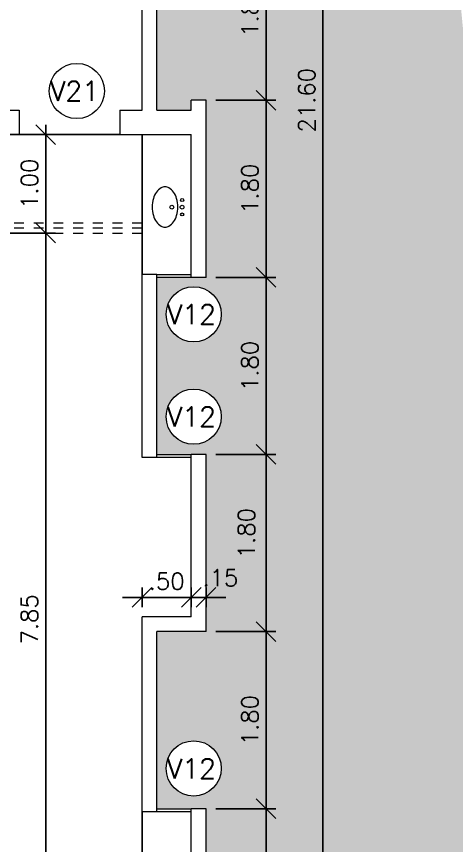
# Model space of a CAD drawing. Header units: millimetres. Extents: x 521 to 1055, y 261 to 520.
# Drawn here: x 618 to 622.47, y 486.34 to 494.77 of the extents above; entities that cross this region are included whole.
import ezdxf

# ---------------------------------------------------------------- set-up
doc = ezdxf.new("R2010")
doc.units = ezdxf.units.MM
doc.linetypes.add('CONTINU', pattern=[0])
doc.linetypes.add('DASHDOT', pattern=[1, 0.5, -0.25, 0, -0.25])
doc.layers.add('0.1', color=8, linetype='Continuous', lineweight=13)
doc.styles.add('ROMANS', font='romans')
doc.styles.get("Standard").update_dxf_attribs({"font": 'romans.shx'})
doc.dimstyles.new('Fares Eng - 50', dxfattribs={"dimscale": 2, "dimtxt": 0.085, "dimasz": 0.1, "dimexe": 0.05, "dimexo": 0.05, "dimgap": 0.04, "dimtad": 1, "dimzin": 4, "dimdsep": 46, "dimtxsty": 'ROMANS', "dimblk1": 'OBLIQUE', "dimblk2": 'OBLIQUE', "dimsah": 1, "dimcen": 0.05, "dimdle": 0.05, "dimclrd": 8, "dimclre": 8, "dimclrt": 8, "dimaunit": 1, "dimadec": 0, "dimazin": 0, "dimtfac": 1, "dimtix": 1, "dimtmove": 2, "dimatfit": 0, "dimldrblk": 'OPEN90', "dimfxl": 1, "dimtolj": 1, "dimtzin": 0, "dimarcsym": 0})
pattern_1 = [(37.5, (143.7004, 358.23872), (-0.00800016, 0.24470662), [0, -0.19304, 0, -0.2159, 0, -0.206375]), (7.5, (143.7004, 358.23872), (0.22476164, 0.35841255), [0, -0.10414, 0, -0.17399, 0, -0.066675]), (327.5, (143.5442, 358.23872), (0.395496185, 0.00071859), [0, -0.0635, 0, -0.2286, 0, -0.29845]), (317.5, (143.5442, 358.23872), (0.38177823, 0.11146466), [0, -0.03175, 0, -0.14986, 0, -0.17145])]

# ---------------------------------------------------------------- blocks, each defined once
blk = doc.blocks.new('_OBLIQUE')
at = {"color": 0, "linetype": 'ByBlock'}
blk.add_line((-0.5, -0.5), (0.5, 0.5), dxfattribs=at)
blk = doc.blocks.new('*D2827')
at = {"layer": '0.1', "color": 8, "linetype": 'CONTINU', "lineweight": -2, "transparency": 16777216}
for p, q in [((619.2733, 488.7669), (619.2733, 488.9637)), ((619.7733, 488.7669), (619.7733, 488.9637)), ((619.2733, 488.8637), (619.0733, 488.8637)), ((619.2733, 488.8637), (619.7733, 488.8637)), ((619.7733, 488.8637), (619.9733, 488.8637))]:
    blk.add_line(p, q, dxfattribs=at)
at = {"layer": 'DEFPOINTS', "color": 0, "linetype": 'CONTINU', "lineweight": -2, "transparency": 16777216}
for p in [(619.7733, 488.8637), (619.2733, 488.6669), (619.7733, 488.6669)]:
    blk.add_point(p, dxfattribs=at)
at = {"layer": '0.1', "color": 8, "linetype": 'CONTINU', "lineweight": -2, "transparency": 16777216, "xscale": 0.2, "yscale": 0.2, "zscale": 0.2}
blk.add_blockref('_OBLIQUE', (619.2733, 488.8637), dxfattribs=at)
at = {"layer": '0.1', "color": 8, "linetype": 'CONTINU', "lineweight": -2, "transparency": 16777216, "xscale": 0.2, "yscale": 0.2, "zscale": 0.2, "rotation": 180}
blk.add_blockref('_OBLIQUE', (619.7733, 488.8637), dxfattribs=at)
at = {"layer": '0.1', "color": 8, "linetype": 'CONTINU', "transparency": 16777216, "insert": (619.5233, 489.0287), "char_height": 0.17, "attachment_point": 5, "style": 'ROMANS'}
blk.add_mtext('\\A1;.50', dxfattribs=at)
blk = doc.blocks.new('_Open90')
at = {"color": 0, "linetype": 'ByBlock', "lineweight": -2}
for p, q in [((-0.5, 0.5), (0, 0)), ((0, 0), (-1, 0)), ((0, 0), (-0.5, -0.5))]:
    blk.add_line(p, q, dxfattribs=at)
blk = doc.blocks.new('*D2828')
at = {"layer": '0.1', "color": 8, "linetype": 'CONTINU', "lineweight": -2, "transparency": 16777216}
for p, q in [((619.7733, 488.7669), (619.7733, 488.9637)), ((619.9233, 488.7669), (619.9233, 488.9637)), ((619.7733, 488.8637), (619.5733, 488.8637)), ((619.7733, 488.8637), (619.9233, 488.8637)), ((619.9233, 488.8637), (620.1233, 488.8637))]:
    blk.add_line(p, q, dxfattribs=at)
at = {"layer": 'DEFPOINTS', "color": 0, "linetype": 'CONTINU', "lineweight": -2, "transparency": 16777216}
for p in [(619.9233, 488.8637), (619.7733, 488.6669), (619.9233, 488.6669)]:
    blk.add_point(p, dxfattribs=at)
at = {"layer": '0.1', "color": 8, "linetype": 'CONTINU', "lineweight": -2, "transparency": 16777216, "xscale": 0.2, "yscale": 0.2, "zscale": 0.2}
blk.add_blockref('_OBLIQUE', (619.7733, 488.8637), dxfattribs=at)
at = {"layer": '0.1', "color": 8, "linetype": 'CONTINU', "lineweight": -2, "transparency": 16777216, "xscale": 0.2, "yscale": 0.2, "zscale": 0.2, "rotation": 180}
blk.add_blockref('_OBLIQUE', (619.9233, 488.8637), dxfattribs=at)
at = {"layer": '0.1', "color": 8, "linetype": 'CONTINU', "transparency": 16777216, "insert": (620.0687, 489.0637), "char_height": 0.17, "attachment_point": 5, "style": 'ROMANS'}
blk.add_mtext('\\A1;.15', dxfattribs=at)
blk = doc.blocks.new('*D2834')
at = {"layer": '0.1', "color": 8, "linetype": 'CONTINU', "lineweight": -2, "transparency": 16777216}
for p, q in [((620.5339, 495.8169), (620.5339, 493.8169)), ((620.0233, 495.7169), (620.6339, 495.7169)), ((620.0233, 493.9169), (620.6339, 493.9169))]:
    blk.add_line(p, q, dxfattribs=at)
at = {"layer": 'DEFPOINTS', "color": 0, "linetype": 'CONTINU', "lineweight": -2, "transparency": 16777216}
for p in [(619.9233, 495.7169), (619.9233, 493.9169), (620.5339, 493.9169)]:
    blk.add_point(p, dxfattribs=at)
at = {"layer": '0.1', "color": 8, "linetype": 'CONTINU', "lineweight": -2, "transparency": 16777216, "xscale": 0.2, "yscale": 0.2, "zscale": 0.2}
for p, rotation in [((620.5339, 495.7169), 90), ((620.5339, 493.9169), 270)]:
    blk.add_blockref('_OBLIQUE', p, dxfattribs=dict(at, rotation=rotation))
at = {"layer": '0.1', "color": 8, "linetype": 'CONTINU', "transparency": 16777216, "insert": (620.3689, 494.8169), "char_height": 0.17, "attachment_point": 5, "rotation": 90, "style": 'ROMANS'}
blk.add_mtext('\\A1;1.80', dxfattribs=at)
blk = doc.blocks.new('*D2835')
at = {"layer": '0.1', "color": 8, "linetype": 'CONTINU', "lineweight": -2, "transparency": 16777216}
for p, q in [((620.5339, 494.0169), (620.5339, 492.0169)), ((620.0233, 493.9169), (620.6339, 493.9169)), ((620.0233, 492.1169), (620.6339, 492.1169))]:
    blk.add_line(p, q, dxfattribs=at)
at = {"layer": 'DEFPOINTS', "color": 0, "linetype": 'CONTINU', "lineweight": -2, "transparency": 16777216}
for p in [(619.9233, 493.9169), (619.9233, 492.1169), (620.5339, 492.1169)]:
    blk.add_point(p, dxfattribs=at)
at = {"layer": '0.1', "color": 8, "linetype": 'CONTINU', "lineweight": -2, "transparency": 16777216, "xscale": 0.2, "yscale": 0.2, "zscale": 0.2}
for p, rotation in [((620.5339, 493.9169), 90), ((620.5339, 492.1169), 270)]:
    blk.add_blockref('_OBLIQUE', p, dxfattribs=dict(at, rotation=rotation))
at = {"layer": '0.1', "color": 8, "linetype": 'CONTINU', "transparency": 16777216, "insert": (620.3689, 493.0169), "char_height": 0.17, "attachment_point": 5, "rotation": 90, "style": 'ROMANS'}
blk.add_mtext('\\A1;1.80', dxfattribs=at)
blk = doc.blocks.new('*D2836')
at = {"layer": '0.1', "color": 8, "linetype": 'CONTINU', "lineweight": -2, "transparency": 16777216}
for p, q in [((620.5339, 492.2169), (620.5339, 490.2169)), ((620.0233, 492.1169), (620.6339, 492.1169)), ((620.0233, 490.3169), (620.6339, 490.3169))]:
    blk.add_line(p, q, dxfattribs=at)
at = {"layer": 'DEFPOINTS', "color": 0, "linetype": 'CONTINU', "lineweight": -2, "transparency": 16777216}
for p in [(619.9233, 492.1169), (619.9233, 490.3169), (620.5339, 490.3169)]:
    blk.add_point(p, dxfattribs=at)
at = {"layer": '0.1', "color": 8, "linetype": 'CONTINU', "lineweight": -2, "transparency": 16777216, "xscale": 0.2, "yscale": 0.2, "zscale": 0.2}
for p, rotation in [((620.5339, 492.1169), 90), ((620.5339, 490.3169), 270)]:
    blk.add_blockref('_OBLIQUE', p, dxfattribs=dict(at, rotation=rotation))
at = {"layer": '0.1', "color": 8, "linetype": 'CONTINU', "transparency": 16777216, "insert": (620.3689, 491.2169), "char_height": 0.17, "attachment_point": 5, "rotation": 90, "style": 'ROMANS'}
blk.add_mtext('\\A1;1.80', dxfattribs=at)
blk = doc.blocks.new('*D2837')
at = {"layer": '0.1', "color": 8, "linetype": 'CONTINU', "lineweight": -2, "transparency": 16777216}
for p, q in [((620.5339, 490.4169), (620.5339, 488.4169)), ((620.0233, 490.3169), (620.6339, 490.3169)), ((620.0233, 488.5169), (620.6339, 488.5169))]:
    blk.add_line(p, q, dxfattribs=at)
at = {"layer": 'DEFPOINTS', "color": 0, "linetype": 'CONTINU', "lineweight": -2, "transparency": 16777216}
for p in [(619.9233, 490.3169), (619.9233, 488.5169), (620.5339, 488.5169)]:
    blk.add_point(p, dxfattribs=at)
at = {"layer": '0.1', "color": 8, "linetype": 'CONTINU', "lineweight": -2, "transparency": 16777216, "xscale": 0.2, "yscale": 0.2, "zscale": 0.2}
for p, rotation in [((620.5339, 490.3169), 90), ((620.5339, 488.5169), 270)]:
    blk.add_blockref('_OBLIQUE', p, dxfattribs=dict(at, rotation=rotation))
at = {"layer": '0.1', "color": 8, "linetype": 'CONTINU', "transparency": 16777216, "insert": (620.3339, 489.5169), "char_height": 0.17, "attachment_point": 5, "rotation": 90, "style": 'ROMANS'}
blk.add_mtext('\\A1;1.80', dxfattribs=at)
blk = doc.blocks.new('*D2838')
at = {"layer": '0.1', "color": 8, "linetype": 'CONTINU', "lineweight": -2, "transparency": 16777216}
for p, q in [((620.5339, 488.6169), (620.5339, 486.6169)), ((620.0233, 488.5169), (620.6339, 488.5169)), ((620.0233, 486.7169), (620.6339, 486.7169))]:
    blk.add_line(p, q, dxfattribs=at)
at = {"layer": 'DEFPOINTS', "color": 0, "linetype": 'CONTINU', "lineweight": -2, "transparency": 16777216}
for p in [(619.9233, 488.5169), (619.9233, 486.7169), (620.5339, 486.7169)]:
    blk.add_point(p, dxfattribs=at)
at = {"layer": '0.1', "color": 8, "linetype": 'CONTINU', "lineweight": -2, "transparency": 16777216, "xscale": 0.2, "yscale": 0.2, "zscale": 0.2}
for p, rotation in [((620.5339, 488.5169), 90), ((620.5339, 486.7169), 270)]:
    blk.add_blockref('_OBLIQUE', p, dxfattribs=dict(at, rotation=rotation))
at = {"layer": '0.1', "color": 8, "linetype": 'CONTINU', "transparency": 16777216, "insert": (620.3689, 487.6169), "char_height": 0.17, "attachment_point": 5, "rotation": 90, "style": 'ROMANS'}
blk.add_mtext('\\A1;1.80', dxfattribs=at)
blk = doc.blocks.new('*D2839')
at = {"layer": '0.1', "color": 8, "linetype": 'CONTINU', "lineweight": -2, "transparency": 16777216}
for p, q in [((620.5339, 486.8169), (620.5339, 484.8169)), ((620.0233, 486.7169), (620.6339, 486.7169)), ((620.0233, 484.9169), (620.6339, 484.9169))]:
    blk.add_line(p, q, dxfattribs=at)
at = {"layer": 'DEFPOINTS', "color": 0, "linetype": 'CONTINU', "lineweight": -2, "transparency": 16777216}
for p in [(619.9233, 486.7169), (619.9233, 484.9169), (620.5339, 484.9169)]:
    blk.add_point(p, dxfattribs=at)
at = {"layer": '0.1', "color": 8, "linetype": 'CONTINU', "lineweight": -2, "transparency": 16777216, "xscale": 0.2, "yscale": 0.2, "zscale": 0.2}
for p, rotation in [((620.5339, 486.7169), 90), ((620.5339, 484.9169), 270)]:
    blk.add_blockref('_OBLIQUE', p, dxfattribs=dict(at, rotation=rotation))
at = {"layer": '0.1', "color": 8, "linetype": 'CONTINU', "transparency": 16777216, "insert": (620.3689, 485.8169), "char_height": 0.17, "attachment_point": 5, "rotation": 90, "style": 'ROMANS'}
blk.add_mtext('\\A1;1.80', dxfattribs=at)
blk = doc.blocks.new('*D2621')
at = {"layer": '0.1', "color": 8, "linetype": 'CONTINU', "lineweight": -2, "transparency": 16777216}
for p, q in [((621.1112, 483.0169), (621.1112, 504.8169)), ((620.7339, 504.7169), (621.2112, 504.7169)), ((620.7339, 483.1169), (621.2112, 483.1169))]:
    blk.add_line(p, q, dxfattribs=at)
at = {"layer": 'DEFPOINTS', "color": 0, "linetype": 'CONTINU', "lineweight": -2, "transparency": 16777216}
for p in [(620.6339, 504.7169), (621.1112, 504.7169), (620.6339, 483.1169)]:
    blk.add_point(p, dxfattribs=at)
at = {"layer": '0.1', "color": 8, "linetype": 'CONTINU', "lineweight": -2, "transparency": 16777216, "xscale": 0.2, "yscale": 0.2, "zscale": 0.2}
for p, rotation in [((621.1112, 504.7169), 90), ((621.1112, 483.1169), 270)]:
    blk.add_blockref('_OBLIQUE', p, dxfattribs=dict(at, rotation=rotation))
at = {"layer": '0.1', "color": 8, "linetype": 'CONTINU', "transparency": 16777216, "insert": (620.9462, 493.9169), "char_height": 0.17, "attachment_point": 5, "rotation": 90, "style": 'ROMANS'}
blk.add_mtext('\\A1;21.60', dxfattribs=at)
blk = doc.blocks.new('*D3078')
at = {"layer": '0.1', "color": 8, "linetype": 'CONTINU', "lineweight": -2, "transparency": 16777216}
for p, q in [((622.211, 504.5503), (626.9124, 455.5766)), ((621.7972, 504.4102), (622.3201, 504.4604)), ((626.4794, 455.6355), (627.0023, 455.6857))]:
    blk.add_line(p, q, dxfattribs=at)
at = {"layer": 'DEFPOINTS', "color": 0, "linetype": 'CONTINU', "lineweight": -2, "transparency": 16777216}
for p in [(621.6976, 504.4006), (626.9028, 455.6762), (626.3799, 455.626)]:
    blk.add_point(p, dxfattribs=at)
at = {"layer": '0.1', "color": 8, "linetype": 'CONTINU', "lineweight": -2, "transparency": 16777216, "xscale": 0.2, "yscale": 0.2, "zscale": 0.2}
for p, rotation in [((622.2205, 504.4508), 95.48347319218402), ((626.9028, 455.6762), 275.483473192184)]:
    blk.add_blockref('_OBLIQUE', p, dxfattribs=dict(at, rotation=rotation))
at = {"layer": '0.1', "color": 8, "linetype": 'CONTINU', "lineweight": -2, "transparency": 16777216, "insert": (625.204, 476.9491), "char_height": 0.17, "attachment_point": 5, "rotation": 275.48347, "style": 'ROMANS'}
blk.add_mtext('\\A1;49.00', dxfattribs=at)
blk = doc.blocks.new('*D3602')
at = {"layer": '0.1', "color": 8, "linetype": 'CONTINU', "lineweight": -2, "transparency": 16777216}
for p, q in [((618.2945, 492.6669), (618.2945, 484.6169)), ((617.8733, 492.5669), (618.3945, 492.5669)), ((617.8733, 484.7169), (618.3945, 484.7169))]:
    blk.add_line(p, q, dxfattribs=at)
at = {"layer": 'DEFPOINTS', "color": 0, "linetype": 'CONTINU', "lineweight": -2, "transparency": 16777216}
for p in [(617.7733, 492.5669), (617.7733, 484.7169), (618.2945, 484.7169)]:
    blk.add_point(p, dxfattribs=at)
at = {"layer": '0.1', "color": 8, "linetype": 'CONTINU', "lineweight": -2, "transparency": 16777216, "xscale": 0.2, "yscale": 0.2, "zscale": 0.2}
for p, rotation in [((618.2945, 492.5669), 90), ((618.2945, 484.7169), 270)]:
    blk.add_blockref('_OBLIQUE', p, dxfattribs=dict(at, rotation=rotation))
at = {"layer": '0.1', "color": 8, "linetype": 'CONTINU', "lineweight": -2, "transparency": 16777216, "insert": (618.1295, 488.6419), "char_height": 0.17, "attachment_point": 5, "rotation": 90, "style": 'ROMANS'}
blk.add_mtext('\\A1;7.85', dxfattribs=at)
blk = doc.blocks.new('*D3605')
at = {"layer": '0.1', "color": 8, "linetype": 'CONTINU', "lineweight": -2, "transparency": 16777216}
for p, q in [((618.2945, 492.4669), (618.2945, 493.6669)), ((617.8733, 493.5669), (618.3945, 493.5669)), ((617.8733, 492.5669), (618.3945, 492.5669))]:
    blk.add_line(p, q, dxfattribs=at)
at = {"layer": 'DEFPOINTS', "color": 0, "linetype": 'CONTINU', "lineweight": -2, "transparency": 16777216}
for p in [(617.7733, 493.5669), (618.2945, 493.5669), (617.7733, 492.5669)]:
    blk.add_point(p, dxfattribs=at)
at = {"layer": '0.1', "color": 8, "linetype": 'CONTINU', "lineweight": -2, "transparency": 16777216, "xscale": 0.2, "yscale": 0.2, "zscale": 0.2}
for p, rotation in [((618.2945, 493.5669), 90), ((618.2945, 492.5669), 270)]:
    blk.add_blockref('_OBLIQUE', p, dxfattribs=dict(at, rotation=rotation))
at = {"layer": '0.1', "color": 8, "linetype": 'CONTINU', "lineweight": -2, "transparency": 16777216, "insert": (618.1295, 493.0669), "char_height": 0.17, "attachment_point": 5, "rotation": 90, "style": 'ROMANS'}
blk.add_mtext('\\A1;1.00', dxfattribs=at)

msp = doc.modelspace()

# ---------------------------------------------------------------- hatches: boundary and pattern name
at = {"layer": '0.1', "linetype": 'CONTINU', "lineweight": -2}
h = msp.add_hatch(dxfattribs=at)
h.set_pattern_fill('AR-SAND,_O', color=8, scale=0.005, double=1)
h.set_pattern_definition(pattern_1)
h.paths.add_polyline_path([(622.22102, 497.90205), (620.0782, 497.90205, -0.9774797), (619.51758, 497.90205), (619.42327, 497.90205), (619.42327, 497.51692), (619.77327, 497.51692), (619.92327, 497.51692), (619.92327, 495.71692), (619.77327, 495.71692), (619.42327, 495.71692), (619.42327, 493.81692), (619.77327, 493.81692), (619.77327, 493.91692), (619.92327, 493.91692), (619.92327, 492.11692), (619.77327, 492.11692), (619.42327, 492.11692), (619.42327, 490.31692), (619.77327, 490.31692), (619.92327, 490.31692), (619.92327, 489.39706), (623.0489, 489.27813)])
h.paths.add_polyline_path([(620.07827, 495.3423, -1), (619.5175, 495.3423, -1)], flags=16)
h.paths.add_polyline_path([(620.07827, 491.7413, -1), (619.5175, 491.7413, -1)], flags=16)
h.paths.add_polyline_path([(620.07827, 490.70134, -1), (619.5175, 490.70134, -1)], flags=16)
h.paths.add_polyline_path([(621.6372, 503.98368), (619.87913, 498.17679, -0.3368334), (620.0782, 497.90205), (622.22102, 497.90205)])
h.paths.add_polyline_path([(620.18393, 496.27645), (620.18393, 496.9574), (620.48393, 496.9574), (620.48393, 496.27645)], flags=24)
h.paths.add_polyline_path([(620.18393, 494.47645), (620.18393, 495.1574), (620.48393, 495.1574), (620.48393, 494.47645)], flags=24)
h.paths.add_polyline_path([(620.18393, 492.67645), (620.18393, 493.3574), (620.48393, 493.3574), (620.48393, 492.67645)], flags=24)
h.paths.add_polyline_path([(620.18393, 490.87645), (620.18393, 491.5574), (620.48393, 491.5574), (620.48393, 490.87645)], flags=24)
h.paths.add_polyline_path([(620.18393, 489.17645), (620.18393, 489.8574), (620.48393, 489.8574), (620.48393, 489.17645)], flags=9)
h.paths.add_polyline_path([(620.76121, 493.46692), (620.76121, 494.36692), (621.06121, 494.36692), (621.06121, 493.46692)], flags=24)
h.paths.add_polyline_path([(619.48662, 490.54983), (620.1009, 490.54983), (620.1009, 490.84983), (619.48662, 490.84983)], flags=24)
h.paths.add_polyline_path([(619.48662, 491.58979), (620.1009, 491.58979), (620.1009, 491.88979), (619.48662, 491.88979)], flags=24)
h.paths.add_polyline_path([(619.48662, 495.19079), (620.1009, 495.19079), (620.1009, 495.49079), (619.48662, 495.49079)], flags=24)
h.paths.add_polyline_path([(620.18393, 498.07645), (620.18393, 498.7574), (620.48393, 498.7574), (620.48393, 498.07645)], flags=24)
h = msp.add_hatch(dxfattribs=at)
h.set_pattern_fill('AR-SAND,_O', color=8, scale=0.005, double=1)
h.set_pattern_definition(pattern_1)
h.paths.add_polyline_path([(623.0489, 489.27813), (619.92327, 489.39706), (619.92327, 488.51692), (619.42327, 488.51692), (619.42327, 486.71692), (619.77327, 486.71692), (619.92327, 486.71692), (619.92327, 485.87404), (623.59149, 483.626)])
h.paths.add_polyline_path([(619.5175, 487.12669, -1), (620.07827, 487.12669, -1)], flags=16)
h.paths.add_polyline_path([(623.59149, 483.626), (619.92327, 485.87404), (619.92327, 484.91692), (619.77327, 484.91692), (619.42327, 484.91692), (619.42327, 483.11692), (619.67327, 483.11692), (619.92327, 483.11692), (619.92327, 480.61692), (619.92327, 480.11692), (619.92327, 479.61692), (619.92327, 479.11692), (619.92327, 477.9413), (624.13896, 477.92308)])
h.paths.add_polyline_path([(619.5175, 484.50653, -1), (620.07827, 484.50653, -1)], flags=17)
h.paths.add_polyline_path([(619.81397, 489.21367), (620.32349, 489.21367), (620.32349, 488.91367), (619.81397, 488.91367)], flags=25)
h.paths.add_polyline_path([(620.18393, 489.17645), (620.18393, 489.8574), (620.48393, 489.8574), (620.48393, 489.17645)], flags=9)
h.paths.add_polyline_path([(620.18393, 487.27645), (620.18393, 487.9574), (620.48393, 487.9574), (620.48393, 487.27645)], flags=24)
h.paths.add_polyline_path([(620.18393, 485.47645), (620.18393, 486.1574), (620.48393, 486.1574), (620.48393, 485.47645)], flags=25)
h.paths.add_polyline_path([(619.48662, 486.97517), (620.1009, 486.97517), (620.1009, 487.27517), (619.48662, 487.27517)], flags=24)
h.paths.add_polyline_path([(620.18393, 483.67645), (620.18393, 484.3574), (620.48393, 484.3574), (620.48393, 483.67645)], flags=25)
h.paths.add_polyline_path([(620.18393, 481.58716), (620.18393, 482.29668), (620.48393, 482.29668), (620.48393, 481.58716)], flags=24)
h.paths.add_polyline_path([(620.18393, 478.68716), (620.18393, 479.39668), (620.48393, 479.39668), (620.48393, 478.68716)], flags=24)
h.paths.add_polyline_path([(619.48662, 484.35501), (620.1009, 484.35501), (620.1009, 484.65501), (619.48662, 484.65501)], flags=25)

# ---------------------------------------------------------------- linework, layer by layer
at = {"layer": '0.1', "color": 7}
for p, q in [((619.27327, 493.81692), (619.27327, 495.74692)), ((619.42327, 493.81692), (619.42327, 495.74692)), ((619.92327, 493.91692), (619.77327, 493.91692)), ((619.77327, 493.81692), (619.77327, 493.91692)), ((619.92327, 492.11692), (619.92327, 493.91692)), ((619.04577, 493.81692), (619.27327, 493.81692)), ((619.04577, 493.81692), (619.04577, 493.56692)), ((619.42327, 493.81692), (619.77327, 493.81692)), ((619.04577, 493.56692), (619.77327, 493.56692)), ((619.77327, 492.11692), (619.77327, 493.56692)), ((619.42327, 492.14692), (619.27327, 492.14692)), ((619.27327, 490.28692), (619.27327, 492.14692)), ((619.42327, 490.28692), (619.42327, 492.14692)), ((619.42327, 490.28692), (619.27327, 490.28692)), ((619.92327, 490.31692), (619.77327, 490.31692)), ((619.77327, 488.66692), (619.77327, 490.31692)), ((619.92327, 488.51692), (619.92327, 490.31692)), ((619.77327, 488.66692), (619.27327, 488.66692)), ((619.27327, 486.68692), (619.27327, 488.66692)), ((619.92327, 488.51692), (619.42327, 488.51692)), ((619.42327, 486.68692), (619.42327, 488.51692)), ((619.42327, 486.68692), (619.27327, 486.68692)), ((619.92327, 486.71692), (619.77327, 486.71692)), ((619.77327, 484.91692), (619.77327, 486.71692)), ((619.92327, 484.91692), (619.92327, 486.71692))]:
    msp.add_line(p, q, dxfattribs=at)
at = {"layer": '0.1', "color": 8, "linetype": 'CONTINU', "lineweight": -2}
for p, q in [((618.02327, 493.56692), (619.04577, 493.56692)), ((619.27327, 492.14692), (619.27327, 493.56692)), ((619.27327, 484.94692), (619.27327, 486.68692))]:
    msp.add_line(p, q, dxfattribs=at)
at = {"layer": '0.1', "color": 8, "linetype": 'DASHDOT', "ltscale": 0.2}
for p, q in [((619.27327, 492.66692), (614.37646, 492.66692)), ((619.27327, 492.61692), (614.37646, 492.61692)), ((617.77327, 492.56692), (619.27327, 492.56692))]:
    msp.add_line(p, q, dxfattribs=at)
at = {"layer": '0.1', "color": 8}
for p, q in [((619.42327, 492.14692), (619.77327, 492.14692)), ((619.77327, 492.11692), (619.42327, 492.11692)), ((619.92327, 492.11692), (619.77327, 492.11692)), ((619.42327, 490.31692), (619.77327, 490.31692)), ((619.77327, 490.28692), (619.42327, 490.28692)), ((619.42327, 486.71692), (619.77327, 486.71692)), ((619.77327, 486.68692), (619.42327, 486.68692))]:
    msp.add_line(p, q, dxfattribs=at)
at = {"layer": '0.1', "color": 7}
msp.add_lwpolyline([(617.72327, 493.81692), (618.02327, 493.81692), (618.02327, 493.56692), (617.72327, 493.56692)], close=True, dxfattribs=at)
at = {"layer": '0.1', "color": 8}
msp.add_lwpolyline([(619.5063, 493.0364, 0.1318274), (619.46616, 493.02563, 0.1066332), (619.41957, 492.98337, 0.0834818), (619.38805, 492.91895, 0.0722322), (619.37541, 492.83189, 0.0722322), (619.38805, 492.74482, 0.0834818), (619.41957, 492.68041, 0.1066332), (619.46616, 492.63814, 0.1318274), (619.5063, 492.62737, 0.1318274), (619.54644, 492.63814, 0.1066332), (619.59304, 492.68041, 0.0834818), (619.62455, 492.74482, 0.0722322), (619.6372, 492.83189, 0.0722322), (619.62455, 492.91895, 0.0834818), (619.59304, 492.98337, 0.1066332), (619.54644, 493.02563, 0.1318274)], format="xyb", close=True, dxfattribs=at)
for centre, radius in [((618.61016, 494.01053), 0.28038), ((619.68052, 492.90295), 0.01547), ((619.57602, 492.83045), 0.01978), ((619.67979, 492.82957), 0.01934), ((619.67979, 492.82957), 0.01934), ((619.68052, 492.75619), 0.01547), ((619.79789, 491.7413), 0.28038), ((619.79789, 490.70134), 0.28038), ((619.79789, 487.12669), 0.28038)]:
    msp.add_circle(centre, radius, dxfattribs=at)

# ---------------------------------------------------------------- texts
for s, p in [('V21', (618.33937, 493.90902)), ('V12', (619.52709, 491.63979)), ('V12', (619.52709, 490.59983)), ('V12', (619.52709, 487.02517))]:
    msp.add_text(s, height=0.2, dxfattribs=at).set_placement(p)

# ---------------------------------------------------------------- dimensions: what is measured, and where the dimension line sits
at = {"layer": '0.1', "color": 8, "linetype": 'CONTINU'}
for base, p1, p2, picture, middle in [((621.11121, 504.71692), (620.63393, 483.11692), (620.63393, 504.71692), '*D2621', (620.94621, 493.91692)), ((620.53393, 493.91692), (619.92327, 495.71692), (619.92327, 493.91692), '*D2834', (620.36893, 494.81692)), ((620.53393, 492.11692), (619.92327, 493.91692), (619.92327, 492.11692), '*D2835', (620.36893, 493.01692)), ((620.53393, 490.31692), (619.92327, 492.11692), (619.92327, 490.31692), '*D2836', (620.36893, 491.21692)), ((620.53393, 486.71692), (619.92327, 488.51692), (619.92327, 486.71692), '*D2838', (620.36893, 487.61692)), ((620.53393, 484.91692), (619.92327, 486.71692), (619.92327, 484.91692), '*D2839', (620.36893, 485.81692))]:
    dim = msp.add_linear_dim(base=base, p1=p1, p2=p2, angle=90, dimstyle='Fares Eng - 50', dxfattribs=at)
    dim.commit()
    dim.dimension.update_dxf_attribs({"geometry": picture, "text_midpoint": middle})
at = {"layer": '0.1', "color": 8, "linetype": 'CONTINU', "lineweight": -2}
dim = msp.add_linear_dim(base=(626.90281, 455.67618), p1=(621.69763, 504.4006), p2=(626.3799, 455.62598), angle=275.483473, dimstyle='Fares Eng - 50', dxfattribs=at)
dim.commit()
dim.dimension.update_dxf_attribs({"geometry": '*D3078', "text_midpoint": (625.20398, 476.94905), "dimtype": 161})
for base, p2, picture, middle in [((618.29447, 493.56692), (617.77327, 493.56692), '*D3605', (618.12947, 493.06692)), ((618.29447, 484.71692), (617.77327, 484.71692), '*D3602', (618.12947, 488.64192))]:
    dim = msp.add_linear_dim(base=base, p1=(617.77327, 492.56692), p2=p2, angle=90, dimstyle='Fares Eng - 50', dxfattribs=at)
    dim.commit()
    dim.dimension.update_dxf_attribs({"geometry": picture, "text_midpoint": middle})
at = {"layer": '0.1', "color": 8, "linetype": 'CONTINU'}
dim = msp.add_linear_dim(base=(620.53393, 488.51692), p1=(619.92327, 490.31692), p2=(619.92327, 488.51692), angle=90, dimstyle='Fares Eng - 50', dxfattribs=at)
dim.commit()
dim.dimension.update_dxf_attribs({"geometry": '*D2837', "text_midpoint": (620.33393, 489.51692), "dimtype": 160})
dim = msp.add_linear_dim(base=(619.77327, 488.86367), p1=(619.27327, 488.66692), p2=(619.77327, 488.66692), dimstyle='Fares Eng - 50', dxfattribs=at)
dim.commit()
dim.dimension.update_dxf_attribs({"geometry": '*D2827', "text_midpoint": (619.52327, 489.02867)})
dim = msp.add_linear_dim(base=(619.92327, 488.86367), p1=(619.77327, 488.66692), p2=(619.92327, 488.66692), dimstyle='Fares Eng - 50', dxfattribs=at)
dim.commit()
dim.dimension.update_dxf_attribs({"geometry": '*D2828', "text_midpoint": (620.06873, 489.06367), "dimtype": 160})

doc.saveas('drawing.dxf')
